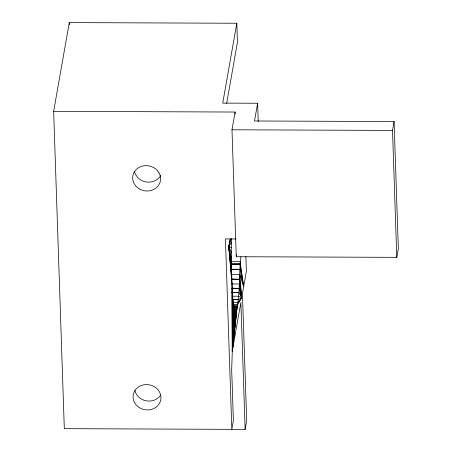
<?xml version="1.0" encoding="UTF-8"?>
<svg xmlns="http://www.w3.org/2000/svg" width="452" height="452" viewBox="0 0 452 452"><rect width="100%" height="100%" fill="white"/><g stroke="black" fill="none" stroke-linecap="round" stroke-linejoin="round"><path stroke-width="0.68" d="M231.69 239.136L231.48 268.697L232.384 292.026L232.3 351.068L231.678 369.674L233.385 420.45L231.819 429.321L225.424 238.922L235.893 238.961M232.384 292.026L232.667 295.817L232.3 351.068L240.865 302.467L245.131 429.4L64.314 428.671L53.652 111.333L69.297 22.6L236.808 23.25L237.447 42.29L226.672 103.401M232.667 295.817L232.983 299.218L232.3 351.068L237.424 305.004C240.238 289.054 238.859 272.697 240.939 256.736M232.983 299.218L233.328 302.202L232.3 351.068L237.017 307.015L237.424 305.004L241.684 297.823L239.797 274.381L231.351 274.353M233.328 302.202L233.695 304.744L232.3 351.068L237.017 307.015L234.198 306.97M233.695 304.744L234.079 306.812L232.3 351.068L236.181 309.547L236.605 308.535L234.492 308.53M234.079 306.812L234.486 308.388L232.3 351.068L231.91 283.449L228.785 246.583L230.108 239.136M234.486 308.388L234.899 309.45L232.3 351.068L232.13 287.89M234.899 309.45L235.322 310.004L232.3 351.068L235.752 310.032L236.181 309.547L234.769 309.535L236.181 309.547M236.808 23.25L222.723 103.112L257.623 103.248L258.239 121.582M257.623 103.248L254.493 120.995L394.082 121.537L398.348 248.476L396.783 257.346L236.255 256.725L231.989 129.786L235.119 112.039L53.652 111.333M236.255 256.725L236.616 254.674M245.131 429.4L246.696 420.524L242.43 293.591L246.38 271.206L245.882 256.397M396.783 257.346L392.517 130.413L394.082 121.537M230.43 239.108L228.785 246.583L231.729 278.737M231.322 238.56L228.785 246.583L231.588 273.799M231.599 242.317L228.785 246.583L231.48 268.697M231.882 279.037L239.617 279.291L241.684 297.823L237.814 302.524L232.887 302.501M231.65 283.941L239.39 283.975L241.684 297.823L238.181 299.591L233.243 299.659M230.899 264.318L240.052 264.07L243.656 286.63L239.797 274.381M231.492 269.516L239.944 269.29L243.656 286.63L240.08 261.595L230.932 261.561M231.865 279.477L239.617 279.291L231.87 279.263M231.791 292.613L238.848 292.484L241.684 297.823L238.526 296.235L232.899 296.213M231.989 129.786L392.517 130.413M230.904 264.036L240.052 264.07L230.904 263.9M231.497 269.256L239.944 269.29M232.096 288.359L239.136 288.387L241.684 297.823M231.808 292.455L238.848 292.484L231.791 292.286M233.255 299.569L238.181 299.591L233.243 299.473M233.204 304.987L237.424 305.004L233.192 304.925M232.079 288.173L239.136 288.387M235.322 310.004L235.752 310.032M231.492 247.532L228.785 246.583L231.424 263.465M231.424 252.826L228.785 246.583L231.401 258.16M235.119 112.039L235.193 114.158M69.297 22.6L69.371 24.713M160.68 175.517A14.006 12.65 10 0 1 137.888 177.692L135.798 174.913A14.006 12.65 10 0 1 134.555 171.76M160.449 395.427A14.006 12.65 10 0 1 146.335 400.845A14.006 12.65 10 0 1 134.978 390.884M135.12 390.223L133.622 393.2A14.006 12.65 10 0 0 141.278 408.653A14.006 12.65 10 0 0 158.884 404.303L160.381 401.331A14.006 12.65 10 0 0 152.725 385.872A14.006 12.65 10 0 0 135.12 390.223M237.017 307.015L234.198 307.032L237.017 307.015M159.019 172.873L156.929 170.088A14.006 12.65 10 0 0 138.623 167.681A14.006 12.65 10 0 0 134.233 183.789L136.323 186.569A14.006 12.65 10 0 0 154.629 188.976A14.006 12.65 10 0 0 159.019 172.873"/></g></svg>
